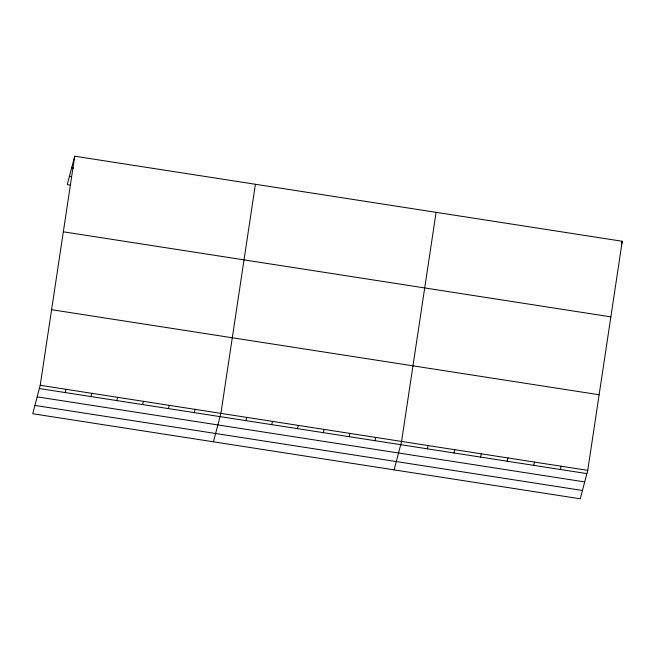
<?xml version="1.0" encoding="UTF-8"?>
<svg xmlns="http://www.w3.org/2000/svg" width="655" height="655" viewBox="0 0 655 655"><rect width="100%" height="100%" fill="white"/><g stroke="black" fill="none" stroke-linecap="round" stroke-linejoin="round"><path stroke-width="0.98" d="M40.209 385.304L74.727 156.201L622.25 241.261L587.74 470.356L580.273 498.799L32.75 413.739L40.209 385.304L587.74 470.356M255.409 184.268L220.899 413.37L213.432 441.806M436.091 212.343L401.581 441.437L394.113 469.881M74.727 156.201L67.26 184.644L70.241 185.103M65.172 392.558L66.024 389.307M90.98 396.57L91.831 393.319M116.795 400.573L117.646 397.331M142.61 404.585L143.461 401.343M168.417 408.597L169.268 405.347M194.232 412.609L195.084 409.359M245.854 420.625L246.706 417.382M271.669 424.636L272.521 421.386M297.476 428.648L298.328 425.398M323.292 432.652L324.143 429.41M349.099 436.664L349.958 433.422M374.914 440.676L375.765 437.425M427.322 448.814L428.173 445.572M453.915 452.949L454.767 449.698M480.508 457.075L481.359 453.833M507.101 461.21L507.952 457.96M533.694 465.345L534.545 462.094M560.295 469.471L561.147 466.229M621.399 244.503L622.25 241.261M71.69 167.762L73.679 168.073M69.446 176.326L71.428 176.637M63.338 231.804L610.861 316.864M51.598 309.7L599.129 394.752M39.357 388.546L586.888 473.606M37.179 396.865L584.702 481.916M34.928 405.429L582.459 490.48"/></g></svg>
